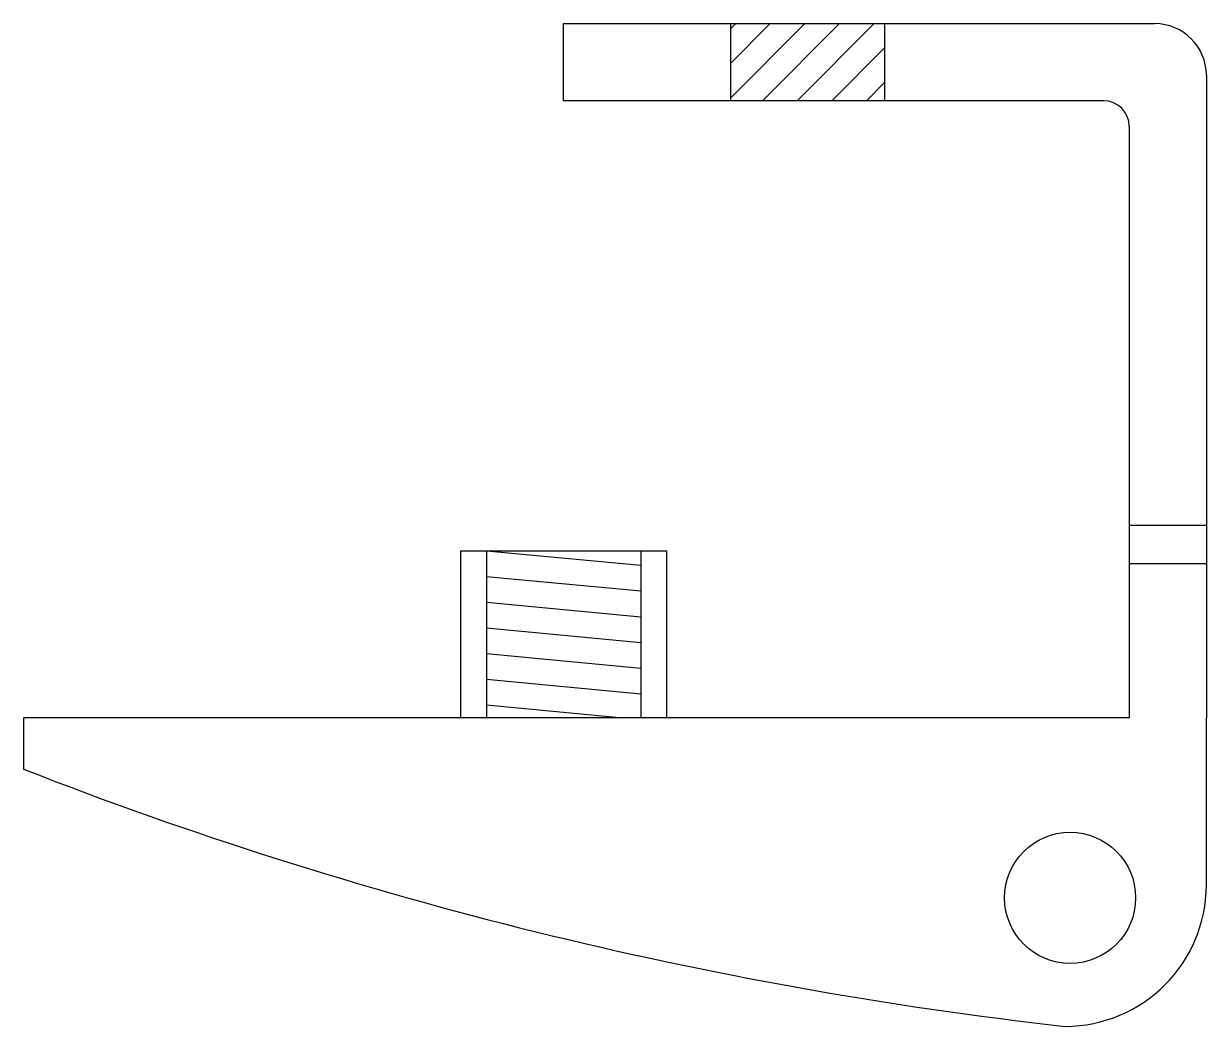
# Model space of a CAD drawing. Header units: millimetres. Extents: x 0 to 46, y 0 to 39.
import ezdxf

# ---------------------------------------------------------------- set-up
doc = ezdxf.new("R2010")
doc.units = ezdxf.units.MM

# ---------------------------------------------------------------- blocks, each defined once
blk = doc.blocks.new('HL044-1.3-B')
h = blk.add_hatch()
h.set_pattern_fill('ANSI31', color=1, scale=0.3, style=0)
h.set_pattern_definition([(45, (-80982.31925, -42991.2648), (-0.673519209, 0.673519209), [])])
h.paths.add_polyline_path([(-15.5, 27), (-15.5, 24), (-9.5, 24), (-9.5, 27)])
at = {"color": 1}
for p, q in [((-22, 24), (-22, 27)), ((-22, 27), (1, 27)), ((-15.5, 24), (-15.5, 27)), ((-9.5, 24), (-9.5, 27)), ((3, 25), (3, 0)), ((-1, 24), (-22, 24)), ((0, 23), (0, 0)), ((0, 7.5), (3, 7.5)), ((-25, 6.5), (-25, 0)), ((-25, 6.5), (-19, 5.934)), ((-19, 6.5), (-19, 0)), ((0, 6), (3, 6)), ((-25, 5.5), (-19, 4.934)), ((-25, 4.5), (-19, 3.934)), ((-25, 3.5), (-19, 2.934)), ((-25, 2.5), (-19, 1.934)), ((-25, 1.5), (-19, 0.934)), ((-25, 0.5), (-19.699, 0)), ((0, 0), (-43, 0)), ((-43, 0), (-43, -2)), ((3, -6.5), (3, 0))]:
    blk.add_line(p, q, dxfattribs=at)
blk.add_lwpolyline([(-26, 6.5), (-18, 6.5), (-18, 0), (-26, 0)], close=True, dxfattribs=at)
blk.add_circle((-2.3, -7), 2.55, dxfattribs=at)
for centre, radius, start, end in [((1, 25), 2, 0, 90), ((-1, 23), 1, 0, 90), ((15.436, 147.652), 160.656, 248.67048, 263.59015), ((-2.5, -6.5), 5.5, 270, 0)]:
    blk.add_arc(centre, radius, start, end, dxfattribs=at)

msp = doc.modelspace()

# ---------------------------------------------------------------- block references
msp.add_blockref('HL044-1.3-B', (43, 12))

doc.saveas('drawing.dxf')
